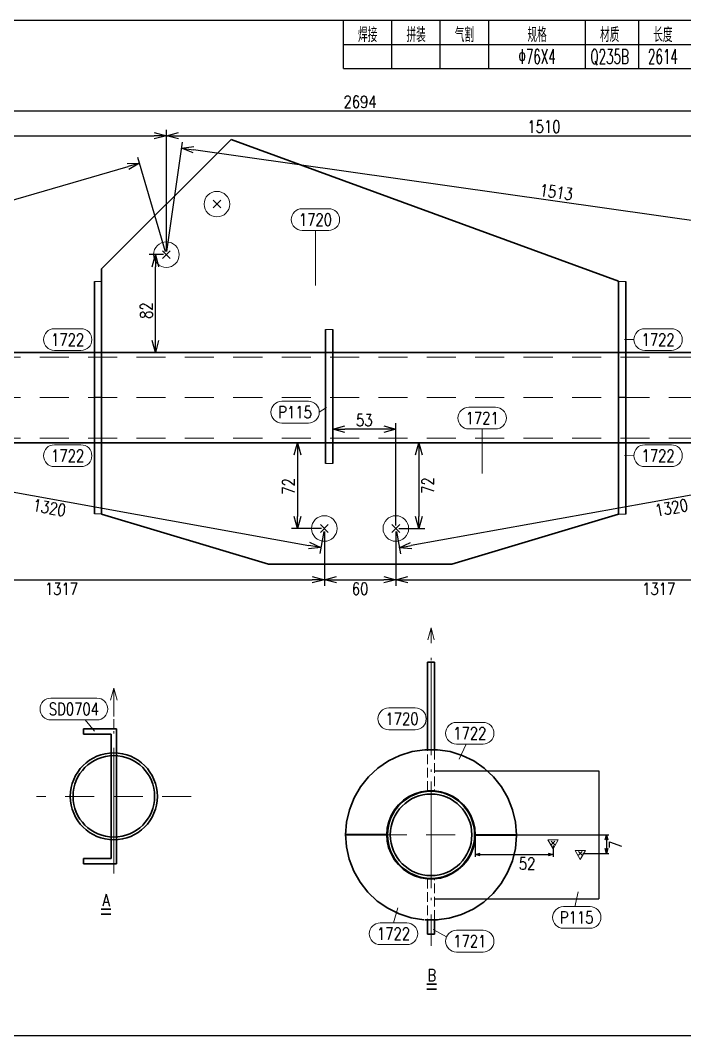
# Model space of a CAD drawing. Extents: x 154981 to 165753, y -86801 to -82885.
# Drawn here: x 159960.3 to 160097.6, y -83946.7 to -83736.7 of the extents above; entities that cross this region are included whole.
import ezdxf
from ezdxf.enums import TextEntityAlignment as Align

# ---------------------------------------------------------------- set-up
doc = ezdxf.new("R2010")
doc.units = 0
doc.header["$MEASUREMENT"] = 0
for name, pattern in [('虚线', [2.75, 2, -0.75]), ('长一点画线', [16.5, 10, -3, 0.5, -3]), ('长虚线', [10, 6, -4])]:
    doc.linetypes.add(name, pattern=pattern)
doc.layers.get('0').update_dxf_attribs({"linetype": 'CONTINUOUS', "lineweight": 25})
doc.layers.get('Defpoints').update_dxf_attribs({"linetype": 'CONTINUOUS'})
doc.layers.add('4', color=7, linetype='CONTINUOUS', lineweight=25)
doc.layers.add('5', color=7, linetype='CONTINUOUS', lineweight=25)
doc.styles.add('DimFont', font='simplex.shx', dxfattribs={"width": 0.8, "bigfont": 'gbhzfs.shx'})
doc.styles.get("Standard").update_dxf_attribs({"font": 'simplex.shx', "width": 0.7, "height": 3, "bigfont": 'gbhzfs.shx'})
doc.dimstyles.new('DHDxfDimStyleOpen30', dxfattribs={"dimtxt": 2.5, "dimasz": 2.5, "dimexe": 1.25, "dimexo": 0.625, "dimtad": 2, "dimtxsty": 'DimFont', "dimblk": 'OPEN30', "dimblk1": 'OPEN30', "dimblk2": 'OPEN30', "dimcen": 2.5, "dimadec": 0, "dimazin": 0, "dimtfac": 1, "dimtmove": 0, "dimatfit": 3, "dimfxl": 0, "dimarcsym": 0})

# ---------------------------------------------------------------- blocks, each defined once
blk = doc.blocks.new('_OPEN30')
at = {"color": 0, "linetype": 'ByBlock', "lineweight": -2}
for p, q in [((-1, 0.268), (0, 0)), ((0, 0), (-1, -0.268)), ((0, 0), (-1, 0))]:
    blk.add_line(p, q, dxfattribs=at)
blk = doc.blocks.new('*D348')
at = {"layer": '5', "color": 3, "linetype": 'Continuous', "lineweight": -2}
for p, q in [((159990.52, -83784.5), (159990.52, -83759.29)), ((159993.02, -83760.54), (160144.07, -83760.54)), ((160146.57, -83806.7), (160146.57, -83759.29))]:
    blk.add_line(p, q, dxfattribs=at)
at = {"layer": 'Defpoints', "color": 0, "linetype": 'Continuous'}
for p in [(160146.57, -83760.54), (159990.52, -83785.13), (160146.57, -83807.33)]:
    blk.add_point(p, dxfattribs=at)
at = {"layer": '5', "color": 3, "linetype": 'Continuous', "lineweight": -2, "xscale": 2.5, "yscale": 2.5, "zscale": 2.5, "rotation": 180}
blk.add_blockref('_OPEN30', (159990.52, -83760.54), dxfattribs=at)
at = {"layer": '5', "color": 3, "linetype": 'Continuous', "lineweight": -2, "xscale": 2.5, "yscale": 2.5, "zscale": 2.5}
blk.add_blockref('_OPEN30', (160146.57, -83760.54), dxfattribs=at)
at = {"layer": '5', "color": 6, "linetype": 'Continuous', "lineweight": 18, "insert": (160068.54, -83758.66), "char_height": 2.5, "attachment_point": 5, "line_spacing_factor": 0.6, "style": 'DimFont'}
blk.add_mtext('1510', dxfattribs=at)
blk = doc.blocks.new('*D349')
at = {"layer": '5', "color": 3, "linetype": 'Continuous', "lineweight": -2}
for p, q in [((159914.5, -83806.7), (159914.5, -83759.29)), ((159917, -83760.54), (159988.02, -83760.54)), ((159990.52, -83784.5), (159990.52, -83759.29))]:
    blk.add_line(p, q, dxfattribs=at)
at = {"layer": 'Defpoints', "color": 0, "linetype": 'Continuous'}
for p in [(159990.52, -83760.54), (159990.52, -83785.13), (159914.5, -83807.33)]:
    blk.add_point(p, dxfattribs=at)
at = {"layer": '5', "color": 3, "linetype": 'Continuous', "lineweight": -2, "xscale": 2.5, "yscale": 2.5, "zscale": 2.5, "rotation": 180}
blk.add_blockref('_OPEN30', (159914.5, -83760.54), dxfattribs=at)
at = {"layer": '5', "color": 3, "linetype": 'Continuous', "lineweight": -2, "xscale": 2.5, "yscale": 2.5, "zscale": 2.5}
blk.add_blockref('_OPEN30', (159990.52, -83760.54), dxfattribs=at)
at = {"layer": '5', "color": 6, "linetype": 'Continuous', "lineweight": 18, "insert": (159952.51, -83758.66), "char_height": 2.5, "attachment_point": 5, "line_spacing_factor": 0.6, "style": 'DimFont'}
blk.add_mtext('1185', dxfattribs=at)
blk = doc.blocks.new('*D350')
at = {"layer": '5', "color": 3, "linetype": 'Continuous', "lineweight": -2}
for p, q in [((160146.57, -83807.95), (160146.57, -83853.61)), ((160037.93, -83842.39), (160037.93, -83853.61)), ((160040.43, -83852.36), (160144.07, -83852.36))]:
    blk.add_line(p, q, dxfattribs=at)
at = {"layer": 'Defpoints', "color": 0, "linetype": 'Continuous'}
for p in [(160146.57, -83807.33), (160037.93, -83841.77), (160146.57, -83852.36)]:
    blk.add_point(p, dxfattribs=at)
at = {"layer": '5', "color": 3, "linetype": 'Continuous', "lineweight": -2, "xscale": 2.5, "yscale": 2.5, "zscale": 2.5, "rotation": 180}
blk.add_blockref('_OPEN30', (160037.93, -83852.36), dxfattribs=at)
at = {"layer": '5', "color": 3, "linetype": 'Continuous', "lineweight": -2, "xscale": 2.5, "yscale": 2.5, "zscale": 2.5}
blk.add_blockref('_OPEN30', (160146.57, -83852.36), dxfattribs=at)
at = {"layer": '5', "color": 6, "linetype": 'Continuous', "lineweight": 18, "insert": (160092.25, -83854.24), "char_height": 2.5, "attachment_point": 5, "line_spacing_factor": 0.6, "style": 'DimFont'}
blk.add_mtext('1317', dxfattribs=at)
blk = doc.blocks.new('*D351')
at = {"layer": '5', "color": 3, "linetype": 'Continuous', "lineweight": -2}
for p, q in [((160023.16, -83842.39), (160023.16, -83853.61)), ((160037.93, -83842.39), (160037.93, -83853.61)), ((160025.66, -83852.36), (160035.43, -83852.36))]:
    blk.add_line(p, q, dxfattribs=at)
at = {"layer": 'Defpoints', "color": 0, "linetype": 'Continuous'}
for p in [(160023.16, -83841.77), (160037.93, -83841.77), (160037.93, -83852.36)]:
    blk.add_point(p, dxfattribs=at)
at = {"layer": '5', "color": 3, "linetype": 'Continuous', "lineweight": -2, "xscale": 2.5, "yscale": 2.5, "zscale": 2.5, "rotation": 180}
blk.add_blockref('_OPEN30', (160023.16, -83852.36), dxfattribs=at)
at = {"layer": '5', "color": 3, "linetype": 'Continuous', "lineweight": -2, "xscale": 2.5, "yscale": 2.5, "zscale": 2.5}
blk.add_blockref('_OPEN30', (160037.93, -83852.36), dxfattribs=at)
at = {"layer": '5', "color": 6, "linetype": 'Continuous', "lineweight": 18, "insert": (160030.54, -83854.24), "char_height": 2.5, "attachment_point": 5, "line_spacing_factor": 0.6, "style": 'DimFont'}
blk.add_mtext('60', dxfattribs=at)
blk = doc.blocks.new('*D352')
at = {"layer": '5', "color": 3, "linetype": 'Continuous', "lineweight": -2}
for p, q in [((159914.5, -83807.95), (159914.5, -83853.61)), ((160023.16, -83842.39), (160023.16, -83853.61)), ((159917, -83852.36), (160020.66, -83852.36))]:
    blk.add_line(p, q, dxfattribs=at)
at = {"layer": 'Defpoints', "color": 0, "linetype": 'Continuous'}
for p in [(159914.5, -83807.33), (160023.16, -83841.77), (160023.16, -83852.36)]:
    blk.add_point(p, dxfattribs=at)
at = {"layer": '5', "color": 3, "linetype": 'Continuous', "lineweight": -2, "xscale": 2.5, "yscale": 2.5, "zscale": 2.5, "rotation": 180}
blk.add_blockref('_OPEN30', (159914.5, -83852.36), dxfattribs=at)
at = {"layer": '5', "color": 3, "linetype": 'Continuous', "lineweight": -2, "xscale": 2.5, "yscale": 2.5, "zscale": 2.5}
blk.add_blockref('_OPEN30', (160023.16, -83852.36), dxfattribs=at)
at = {"layer": '5', "color": 6, "linetype": 'Continuous', "lineweight": 18, "insert": (159968.83, -83854.24), "char_height": 2.5, "attachment_point": 5, "line_spacing_factor": 0.6, "style": 'DimFont'}
blk.add_mtext('1317', dxfattribs=at)
blk = doc.blocks.new('*D353')
at = {"layer": '5', "color": 3, "linetype": 'Continuous', "lineweight": -2}
for p, q in [((159914.5, -83806.7), (159914.5, -83754.16)), ((160146.57, -83806.7), (160146.57, -83754.16)), ((159917, -83755.41), (160144.07, -83755.41))]:
    blk.add_line(p, q, dxfattribs=at)
at = {"layer": 'Defpoints', "color": 0, "linetype": 'Continuous'}
for p in [(160146.57, -83755.41), (159914.5, -83807.33), (160146.57, -83807.33)]:
    blk.add_point(p, dxfattribs=at)
at = {"layer": '5', "color": 3, "linetype": 'Continuous', "lineweight": -2, "xscale": 2.5, "yscale": 2.5, "zscale": 2.5, "rotation": 180}
blk.add_blockref('_OPEN30', (159914.5, -83755.41), dxfattribs=at)
at = {"layer": '5', "color": 3, "linetype": 'Continuous', "lineweight": -2, "xscale": 2.5, "yscale": 2.5, "zscale": 2.5}
blk.add_blockref('_OPEN30', (160146.57, -83755.41), dxfattribs=at)
at = {"layer": '5', "color": 6, "linetype": 'Continuous', "lineweight": 18, "insert": (160030.54, -83753.54), "char_height": 2.5, "attachment_point": 5, "line_spacing_factor": 0.6, "style": 'DimFont'}
blk.add_mtext('2694', dxfattribs=at)
blk = doc.blocks.new('*D354')
at = {"layer": '5', "color": 3, "linetype": 'Continuous', "lineweight": -2}
for p, q in [((159989.89, -83785.13), (159986.99, -83785.13)), ((159988.24, -83802.86), (159988.24, -83787.63)), ((159989.89, -83805.36), (159986.99, -83805.36))]:
    blk.add_line(p, q, dxfattribs=at)
at = {"layer": 'Defpoints', "color": 0, "linetype": 'Continuous'}
for p in [(159988.24, -83785.13), (159990.52, -83785.13), (159990.52, -83805.36)]:
    blk.add_point(p, dxfattribs=at)
at = {"layer": '5', "color": 3, "linetype": 'Continuous', "lineweight": -2, "xscale": 2.5, "yscale": 2.5, "zscale": 2.5}
for p, rotation in [((159988.24, -83785.13), 90), ((159988.24, -83805.36), 270)]:
    blk.add_blockref('_OPEN30', p, dxfattribs=dict(at, rotation=rotation))
at = {"layer": '5', "color": 6, "linetype": 'Continuous', "lineweight": 18, "insert": (159986.37, -83796.71), "char_height": 2.5, "attachment_point": 5, "rotation": 90, "line_spacing_factor": 0.6, "style": 'DimFont'}
blk.add_mtext('82', dxfattribs=at)
blk = doc.blocks.new('*D355')
at = {"layer": '5', "color": 3, "linetype": 'Continuous', "lineweight": -2}
for p, q in [((160038.55, -83824.06), (160043.92, -83824.06)), ((160042.67, -83826.56), (160042.67, -83839.27)), ((160038.55, -83841.77), (160043.92, -83841.77))]:
    blk.add_line(p, q, dxfattribs=at)
at = {"layer": 'Defpoints', "color": 0, "linetype": 'Continuous'}
for p in [(160037.93, -83824.06), (160037.93, -83841.77), (160042.67, -83841.77)]:
    blk.add_point(p, dxfattribs=at)
at = {"layer": '5', "color": 3, "linetype": 'Continuous', "lineweight": -2, "xscale": 2.5, "yscale": 2.5, "zscale": 2.5}
for p, rotation in [((160042.67, -83824.06), 90), ((160042.67, -83841.77), 270)]:
    blk.add_blockref('_OPEN30', p, dxfattribs=dict(at, rotation=rotation))
at = {"layer": '5', "color": 6, "linetype": 'Continuous', "lineweight": 18, "insert": (160044.55, -83832.89), "char_height": 2.5, "attachment_point": 5, "rotation": 90, "line_spacing_factor": 0.6, "style": 'DimFont'}
blk.add_mtext('72', dxfattribs=at)
blk = doc.blocks.new('*D356')
at = {"layer": '5', "color": 3, "linetype": 'Continuous', "lineweight": -2}
for p, q in [((160022.54, -83824.06), (160016.35, -83824.06)), ((160017.6, -83826.56), (160017.6, -83839.27)), ((160022.54, -83841.77), (160016.35, -83841.77))]:
    blk.add_line(p, q, dxfattribs=at)
at = {"layer": 'Defpoints', "color": 0, "linetype": 'Continuous'}
for p in [(160023.16, -83824.06), (160017.6, -83841.77), (160023.16, -83841.77)]:
    blk.add_point(p, dxfattribs=at)
at = {"layer": '5', "color": 3, "linetype": 'Continuous', "lineweight": -2, "xscale": 2.5, "yscale": 2.5, "zscale": 2.5}
for p, rotation in [((160017.6, -83824.06), 90), ((160017.6, -83841.77), 270)]:
    blk.add_blockref('_OPEN30', p, dxfattribs=dict(at, rotation=rotation))
at = {"layer": '5', "color": 6, "linetype": 'Continuous', "lineweight": 18, "insert": (160015.73, -83833.05), "char_height": 2.5, "attachment_point": 5, "rotation": 90, "line_spacing_factor": 0.6, "style": 'DimFont'}
blk.add_mtext('72', dxfattribs=at)
blk = doc.blocks.new('*D357')
at = {"layer": '5', "color": 3, "linetype": 'Continuous', "lineweight": -2}
for p, q in [((159990.61, -83784.51), (159993.83, -83761.85)), ((160147.23, -83784.94), (159996.13, -83763.44)), ((160146.66, -83806.71), (160149.88, -83784.05))]:
    blk.add_line(p, q, dxfattribs=at)
at = {"layer": 'Defpoints', "color": 0, "linetype": 'Continuous'}
for p in [(159993.65, -83763.09), (159990.52, -83785.13), (160146.57, -83807.33)]:
    blk.add_point(p, dxfattribs=at)
at = {"layer": '5', "color": 3, "linetype": 'Continuous', "lineweight": -2, "xscale": 2.5, "yscale": 2.5, "zscale": 2.5}
for p, rotation in [((159993.65, -83763.09), 171.9032247330005), ((160149.71, -83785.29), 351.9032247330005)]:
    blk.add_blockref('_OPEN30', p, dxfattribs=dict(at, rotation=rotation))
at = {"layer": '5', "color": 6, "linetype": 'Continuous', "lineweight": 18, "insert": (160071.09, -83772.21), "char_height": 2.5, "attachment_point": 5, "rotation": 351.9032, "line_spacing_factor": 0.6, "style": 'DimFont'}
blk.add_mtext('1513', dxfattribs=at)
blk = doc.blocks.new('*D358')
at = {"layer": '5', "color": 3, "linetype": 'Continuous', "lineweight": -2}
for p, q in [((159990.34, -83784.53), (159984.64, -83765.01)), ((159911.37, -83787.7), (159982.59, -83766.91)), ((159914.32, -83806.73), (159908.62, -83787.21))]:
    blk.add_line(p, q, dxfattribs=at)
at = {"layer": 'Defpoints', "color": 0, "linetype": 'Continuous'}
for p in [(159984.99, -83766.2), (159990.52, -83785.13), (159914.5, -83807.33)]:
    blk.add_point(p, dxfattribs=at)
at = {"layer": '5', "color": 3, "linetype": 'Continuous', "lineweight": -2, "xscale": 2.5, "yscale": 2.5, "zscale": 2.5}
for p, rotation in [((159984.99, -83766.2), 16.27973343343106), ((159908.97, -83788.41), 196.2797334334311)]:
    blk.add_blockref('_OPEN30', p, dxfattribs=dict(at, rotation=rotation))
at = {"layer": '5', "color": 6, "linetype": 'Continuous', "lineweight": 18, "insert": (159945.92, -83775.66), "char_height": 2.5, "attachment_point": 5, "rotation": 16.2797, "line_spacing_factor": 0.6, "style": 'DimFont'}
blk.add_mtext('1188', dxfattribs=at)
blk = doc.blocks.new('*D359')
at = {"layer": '5', "color": 3, "linetype": 'Continuous', "lineweight": -2}
for p, q in [((160146.68, -83822.71), (160147.52, -83827.31)), ((160144.83, -83826.53), (160041.11, -83845.32)), ((160038.04, -83842.38), (160038.87, -83846.99))]:
    blk.add_line(p, q, dxfattribs=at)
at = {"layer": 'Defpoints', "color": 0, "linetype": 'Continuous'}
for p in [(160146.57, -83822.09), (160037.93, -83841.77), (160038.65, -83845.76)]:
    blk.add_point(p, dxfattribs=at)
at = {"layer": '5', "color": 3, "linetype": 'Continuous', "lineweight": -2, "xscale": 2.5, "yscale": 2.5, "zscale": 2.5}
for p, rotation in [((160147.29, -83826.08), 10.26556684372158), ((160038.65, -83845.76), 190.2655668437216)]:
    blk.add_blockref('_OPEN30', p, dxfattribs=dict(at, rotation=rotation))
at = {"layer": '5', "color": 6, "linetype": 'Continuous', "lineweight": 18, "insert": (160094.89, -83837.48), "char_height": 2.5, "attachment_point": 5, "rotation": 10.2656, "line_spacing_factor": 0.6, "style": 'DimFont'}
blk.add_mtext('1320', dxfattribs=at)
blk = doc.blocks.new('*D360')
at = {"layer": '5', "color": 3, "linetype": 'Continuous', "lineweight": -2}
for p, q in [((159914.39, -83822.71), (159913.56, -83827.29)), ((159916.24, -83826.5), (160019.98, -83845.29)), ((160023.05, -83842.38), (160022.22, -83846.96))]:
    blk.add_line(p, q, dxfattribs=at)
at = {"layer": 'Defpoints', "color": 0, "linetype": 'Continuous'}
for p in [(159914.5, -83822.09), (160023.16, -83841.77), (160022.44, -83845.73)]:
    blk.add_point(p, dxfattribs=at)
at = {"layer": '5', "color": 3, "linetype": 'Continuous', "lineweight": -2, "xscale": 2.5, "yscale": 2.5, "zscale": 2.5}
for p, rotation in [((159913.78, -83826.06), 169.7360520854363), ((160022.44, -83845.73), 349.7360520854363)]:
    blk.add_blockref('_OPEN30', p, dxfattribs=dict(at, rotation=rotation))
at = {"layer": '5', "color": 6, "linetype": 'Continuous', "lineweight": 18, "insert": (159966.34, -83837.48), "char_height": 2.5, "attachment_point": 5, "rotation": 349.7361, "line_spacing_factor": 0.6, "style": 'DimFont'}
blk.add_mtext('1320', dxfattribs=at)
blk = doc.blocks.new('板孔21.5')
at = {"layer": '5', "color": 7, "linetype": 'Continuous', "lineweight": 13}
for p, q in [((-0.3, -0.3), (0.3, 0.3)), ((0.3, -0.3), (-0.3, 0.3))]:
    blk.add_line(p, q, dxfattribs=at)
blk.add_circle((0, 0), 1, dxfattribs=at)
blk = doc.blocks.new('*D775')
at = {"layer": '5', "color": 3, "linetype": 'Continuous', "lineweight": -2}
for p, q in [((160024.88, -83827.71), (160024.88, -83819.99)), ((160035.43, -83821.24), (160027.38, -83821.24)), ((160037.93, -83841.14), (160037.93, -83819.99))]:
    blk.add_line(p, q, dxfattribs=at)
at = {"layer": 'Defpoints', "color": 0, "linetype": 'Continuous'}
for p in [(160024.88, -83821.24), (160024.88, -83828.33), (160037.93, -83841.77)]:
    blk.add_point(p, dxfattribs=at)
at = {"layer": '5', "color": 3, "linetype": 'Continuous', "lineweight": -2, "xscale": 2.5, "yscale": 2.5, "zscale": 2.5, "rotation": 180}
blk.add_blockref('_OPEN30', (160024.88, -83821.24), dxfattribs=at)
at = {"layer": '5', "color": 3, "linetype": 'Continuous', "lineweight": -2, "xscale": 2.5, "yscale": 2.5, "zscale": 2.5}
blk.add_blockref('_OPEN30', (160037.93, -83821.24), dxfattribs=at)
at = {"layer": '5', "color": 6, "linetype": 'Continuous', "lineweight": 18, "insert": (160031.41, -83819.37), "char_height": 2.5, "attachment_point": 5, "style": 'DimFont'}
blk.add_mtext('53', dxfattribs=at)
blk = doc.blocks.new('*D777')
at = {"layer": '5', "color": 3, "linetype": 'Continuous', "lineweight": -2}
for p, q in [((160054.35, -83905.63), (160054.35, -83909.7)), ((160070.41, -83907.31), (160070.41, -83909.7)), ((160055.35, -83909.2), (160069.41, -83909.2))]:
    blk.add_line(p, q, dxfattribs=at)
at = {"layer": 'Defpoints', "color": 0, "linetype": 'Continuous'}
for p in [(160054.35, -83905.13), (160070.41, -83906.81), (160070.41, -83909.2)]:
    blk.add_point(p, dxfattribs=at)
at = {"layer": '5', "color": 3, "linetype": 'Continuous', "lineweight": -2, "rotation": 180}
blk.add_blockref('_OPEN30', (160054.35, -83909.2), dxfattribs=at)
at = {"layer": '5', "color": 3, "linetype": 'Continuous', "lineweight": -2}
blk.add_blockref('_OPEN30', (160070.41, -83909.2), dxfattribs=at)
at = {"layer": '5', "color": 6, "linetype": 'Continuous', "lineweight": 18, "insert": (160065.05, -83911.08), "char_height": 2.5, "attachment_point": 5, "style": 'DimFont'}
blk.add_mtext('52', dxfattribs=at)
blk = doc.blocks.new('*D776')
at = {"layer": '5', "color": 3, "linetype": 'Continuous', "lineweight": -2}
for p, q in [((160056.71, -83905.13), (160081.95, -83905.13)), ((160081.45, -83906.13), (160081.45, -83907.97)), ((160076.55, -83908.97), (160081.95, -83908.97))]:
    blk.add_line(p, q, dxfattribs=at)
at = {"layer": 'Defpoints', "color": 0, "linetype": 'Continuous'}
for p in [(160056.21, -83905.13), (160076.05, -83908.97), (160081.45, -83908.97)]:
    blk.add_point(p, dxfattribs=at)
at = {"layer": '5', "color": 3, "linetype": 'Continuous', "lineweight": -2}
for p, rotation in [((160081.45, -83905.13), 90), ((160081.45, -83908.97), 270)]:
    blk.add_blockref('_OPEN30', p, dxfattribs=dict(at, rotation=rotation))
at = {"layer": '5', "color": 6, "linetype": 'Continuous', "lineweight": 18, "insert": (160083.33, -83907.18), "char_height": 2.5, "attachment_point": 5, "rotation": 90, "style": 'DimFont'}
blk.add_mtext('7', dxfattribs=at)
blk = doc.blocks.new('板孔17.5')
at = {"layer": '5', "color": 7, "linetype": 'Continuous', "lineweight": 13}
for p, q in [((0, 1), (-0.866, -0.5)), ((-0.3, -0.3), (0.3, 0.3)), ((0.3, -0.3), (-0.3, 0.3)), ((0.866, -0.5), (0, 1)), ((-0.866, -0.5), (0.866, -0.5))]:
    blk.add_line(p, q, dxfattribs=at)
at = {"layer": '5', "color": 7, "linetype": 'Continuous', "lineweight": 0}
blk.add_circle((0, 0), 0.1, dxfattribs=at)
blk = doc.blocks.new('CTDHK')
at = {"color": 0, "linetype": 'Continuous'}
for p, q in [((0, 210), (297, 210)), ((297, 0), (0, 0))]:
    blk.add_line(p, q, dxfattribs=at)

msp = doc.modelspace()

# ---------------------------------------------------------------- linework, layer by layer
at = {"color": 3, "linetype": 'Continuous'}
for p, q in [((160045.91755, -83891.86138), (160079.88581, -83891.86138)), ((160079.88581, -83891.86138), (160079.88581, -83918.39129)), ((160045.91755, -83918.39129), (160079.88581, -83918.39129))]:
    msp.add_line(p, q, dxfattribs=at)
at = {"layer": '4', "color": 1, "linetype": 'Continuous', "lineweight": 25}
for p, q in [((160027.11666, -83746.66733), (160027.11666, -83736.66733)), ((160037.11666, -83746.66733), (160037.11666, -83736.66733)), ((160047.11666, -83746.66733), (160047.11666, -83736.66733)), ((160057.11666, -83746.66733), (160057.11666, -83736.66733)), ((160077.11666, -83746.66733), (160077.11666, -83736.66733)), ((160088.11666, -83746.66733), (160088.11666, -83736.66733)), ((160027.11666, -83741.66733), (160174.11666, -83741.66733)), ((160027.11666, -83746.66733), (160174.11666, -83746.66733))]:
    msp.add_line(p, q, dxfattribs=at)
at = {"layer": '4', "color": 1, "linetype": 'Continuous', "lineweight": 18}
msp.add_lwpolyline([(159877.11666, -83736.66733), (159877.11666, -83946.66733), (160174.11666, -83946.66733), (160174.11666, -83736.66733)], close=True, dxfattribs=at)
at = {"layer": '5', "color": 7, "linetype": 'Continuous', "lineweight": 35}
for p, q in [((159977.11957, -83788.08506), (160003.91876, -83761.28586)), ((160003.91876, -83761.28586), (160083.94817, -83790.59219)), ((159977.11957, -83805.35833), (159977.11957, -83788.08506)), ((159975.64295, -83790.65962), (159975.64295, -83814.71023)), ((159977.11957, -83814.71023), (159977.11957, -83790.65962)), ((160083.94817, -83790.59219), (160083.94817, -83805.35833)), ((160083.94817, -83814.71023), (160083.94817, -83790.65962)), ((160085.42478, -83790.65962), (160085.42478, -83814.71023)), ((160023.40696, -83800.60524), (160023.40696, -83828.33422)), ((160024.88357, -83828.33422), (160024.88357, -83800.60524)), ((159924.34384, -83805.35833), (160136.72651, -83805.35833)), ((160083.94817, -83805.35833), (159977.11957, -83805.35833)), ((159975.66308, -83814.60749), (159975.66308, -83838.73958)), ((159977.13969, -83838.73958), (159977.13969, -83814.60749)), ((160083.94817, -83838.77918), (160083.94817, -83814.60749)), ((160085.42478, -83814.60749), (160085.42478, -83838.77918)), ((160136.72651, -83824.06212), (159924.34384, -83824.06212)), ((159977.13969, -83838.82681), (159977.13969, -83824.06212)), ((159977.13969, -83824.06212), (160083.94817, -83824.06212)), ((160083.94817, -83824.06212), (160083.94817, -83838.82681)), ((160011.59404, -83849.15238), (159977.13969, -83838.82681)), ((160083.94817, -83838.82681), (160049.49382, -83849.15238)), ((160049.49382, -83849.15238), (160011.59404, -83849.15238)), ((160044.49804, -83869.44806), (160045.91536, -83869.44806)), ((160044.49804, -83887.53001), (160044.49804, -83869.44806)), ((160045.91536, -83869.44806), (160045.91536, -83887.53001)), ((159973.4166, -83884.33962), (159973.4166, -83883.20576)), ((159973.4166, -83883.20576), (159980.21975, -83883.20576)), ((159979.0859, -83884.33962), (159973.4166, -83884.33962)), ((159979.0859, -83909.99317), (159979.0859, -83884.33962)), ((159980.21975, -83883.20576), (159980.21975, -83911.12702)), ((160038.76001, -83888.70044), (160041.28017, -83887.92308)), ((160041.28017, -83887.92308), (160043.88804, -83887.53001)), ((160043.88804, -83887.53001), (160046.52536, -83887.53001)), ((160046.52536, -83887.53001), (160049.13323, -83887.92308)), ((160049.13323, -83887.92308), (160051.65339, -83888.70044)), ((160034.2048, -83891.33039), (160036.38386, -83889.84474)), ((160036.38386, -83889.84474), (160038.76001, -83888.70044)), ((160051.65339, -83888.70044), (160054.02953, -83889.84474)), ((160054.02953, -83889.84474), (160056.20859, -83891.33039)), ((160032.27151, -83893.12423), (160034.2048, -83891.33039)), ((160056.20859, -83891.33039), (160058.14189, -83893.12423)), ((160030.62716, -83895.18617), (160032.27151, -83893.12423)), ((160058.14189, -83893.12423), (160059.78623, -83895.18617)), ((160029.3085, -83897.47016), (160030.62716, -83895.18617)), ((160041.86685, -83896.61654), (160040.63583, -83897.20936)), ((160043.17247, -83896.2138), (160041.86685, -83896.61654)), ((160044.52354, -83896.01016), (160043.17247, -83896.2138)), ((160044.49804, -83896.12633), (160044.49804, -83896.01401)), ((160045.91536, -83896.12633), (160044.49804, -83896.12633)), ((160045.88986, -83896.01016), (160044.52354, -83896.01016)), ((160047.24093, -83896.2138), (160045.88986, -83896.01016)), ((160045.91536, -83896.01401), (160045.91536, -83896.12633)), ((160048.54655, -83896.61654), (160047.24093, -83896.2138)), ((160049.77756, -83897.20936), (160048.54655, -83896.61654)), ((160059.78623, -83895.18617), (160061.1049, -83897.47016)), ((160028.34498, -83899.92518), (160029.3085, -83897.47016)), ((160038.50533, -83898.90838), (160037.65345, -83899.97661)), ((160039.50692, -83897.97904), (160038.50533, -83898.90838)), ((160040.63583, -83897.20936), (160039.50692, -83897.97904)), ((160050.90648, -83897.97904), (160049.77756, -83897.20936)), ((160051.90806, -83898.90838), (160050.90648, -83897.97904)), ((160052.75995, -83899.97661), (160051.90806, -83898.90838)), ((160061.1049, -83897.47016), (160062.06842, -83899.92518)), ((160027.75812, -83902.49638), (160028.34498, -83899.92518)), ((160036.97028, -83901.15988), (160036.47111, -83902.43176)), ((160037.65345, -83899.97661), (160036.97028, -83901.15988)), ((160053.44311, -83901.15988), (160052.75995, -83899.97661)), ((160053.94229, -83902.43176), (160053.44311, -83901.15988)), ((160062.06842, -83899.92518), (160062.65528, -83902.49638)), ((160027.56103, -83905.12633), (160027.75812, -83902.49638)), ((160036.47111, -83902.43176), (160036.16707, -83903.76383)), ((160054.24633, -83903.76383), (160053.94229, -83902.43176)), ((160062.65528, -83902.49638), (160062.85237, -83905.12633)), ((160036.06497, -83905.12633), (160027.56103, -83905.12633)), ((160027.56179, -83904.96222), (160036.06536, -83905.04131)), ((160027.73441, -83907.59389), (160027.56179, -83904.96222)), ((160036.16707, -83903.76383), (160036.06497, -83905.12633)), ((160036.06536, -83905.04131), (160036.15479, -83906.40471)), ((160054.23326, -83906.57285), (160054.34804, -83905.21136)), ((160054.34843, -83905.12633), (160054.24633, -83903.76383)), ((160054.34804, -83905.21136), (160062.8516, -83905.29045)), ((160062.85237, -83905.12633), (160054.34843, -83905.12633)), ((160062.8516, -83905.29045), (160062.63007, -83907.91845)), ((160028.29733, -83910.17044), (160027.73441, -83907.59389)), ((160036.15479, -83906.40471), (160036.44642, -83907.73954)), ((160053.91685, -83907.90204), (160054.23326, -83906.57285)), ((160036.44642, -83907.73954), (160036.93375, -83909.01601)), ((160036.93375, -83909.01601), (160037.60588, -83910.20558)), ((160052.71173, -83910.34608), (160053.40587, -83909.16921)), ((160053.40587, -83909.16921), (160053.91685, -83907.90204)), ((160062.63007, -83907.91845), (160062.01932, -83910.48408)), ((159973.4166, -83909.99317), (159979.0859, -83909.99317)), ((159973.4166, -83911.12702), (159973.4166, -83909.99317)), ((159980.21975, -83911.12702), (159973.4166, -83911.12702)), ((160029.23798, -83912.63431), (160028.29733, -83910.17044)), ((160037.60588, -83910.20558), (160038.44779, -83911.2817)), ((160038.44779, -83911.2817), (160039.44069, -83912.22031)), ((160050.83976, -83912.32633), (160051.84994, -83911.40635)), ((160051.84994, -83911.40635), (160052.71173, -83910.34608)), ((160062.01932, -83910.48408), (160061.033, -83912.93003)), ((160030.53534, -83914.93047), (160029.23798, -83912.63431)), ((160039.44069, -83912.22031), (160040.5624, -83913.00045)), ((160040.5624, -83913.00045), (160041.78785, -83913.6047)), ((160041.78785, -83913.6047), (160043.08967, -83914.01956)), ((160047.15795, -83914.0574), (160048.46726, -83913.66683)), ((160048.46726, -83913.66683), (160049.70373, -83913.08548)), ((160049.70373, -83913.08548), (160050.83976, -83912.32633)), ((160061.033, -83912.93003), (160059.69316, -83915.20166)), ((160032.16044, -83917.00761), (160030.53534, -83914.93047)), ((160043.08967, -83914.01956), (160044.43878, -83914.23576)), ((160045.91536, -83914.12633), (160044.49804, -83914.12633)), ((160044.49804, -83914.12633), (160044.49804, -83914.23866)), ((160044.52354, -83914.2425), (160045.88986, -83914.2425)), ((160045.80505, -83914.24846), (160047.15795, -83914.0574)), ((160045.91536, -83914.23866), (160045.91536, -83914.12633)), ((160059.69316, -83915.20166), (160058.0297, -83917.24822)), ((160034.07697, -83918.81935), (160032.16044, -83917.00761)), ((160058.0297, -83917.24822), (160056.07981, -83919.024)), ((160036.24212, -83920.32521), (160034.07697, -83918.81935)), ((160056.07981, -83919.024), (160053.88702, -83920.48933)), ((160038.60752, -83921.49156), (160036.24212, -83920.32521)), ((160041.12034, -83922.29233), (160038.60752, -83921.49156)), ((160043.72444, -83922.70964), (160041.12034, -83922.29233)), ((160051.50034, -83921.61147), (160048.97306, -83922.36536)), ((160053.88702, -83920.48933), (160051.50034, -83921.61147)), ((160046.52536, -83922.72266), (160043.88804, -83922.72266)), ((160044.49804, -83922.72266), (160044.49804, -83925.67152)), ((160045.91536, -83925.67152), (160045.91536, -83922.72266)), ((160048.97306, -83922.36536), (160046.36165, -83922.73417)), ((160044.49804, -83925.67152), (160045.91536, -83925.67152))]:
    msp.add_line(p, q, dxfattribs=at)
at = {"layer": '5', "color": 3, "linetype": 'Continuous', "lineweight": 18}
for p, q in [((160018.55711, -83775.64233), (160024.05711, -83775.64233)), ((160018.55711, -83780.14233), (160024.05711, -83780.14233)), ((160021.31329, -83791.54046), (160021.30711, -83780.14233)), ((159967.36666, -83800.46023), (159972.86666, -83800.46023)), ((160089.36666, -83800.46023), (160094.86666, -83800.46023)), ((160085.18114, -83802.70188), (160087.11666, -83802.71023)), ((159967.36666, -83804.96023), (159972.86666, -83804.96023)), ((160089.36666, -83804.96023), (160094.86666, -83804.96023)), ((160014.36666, -83815.46023), (160019.86666, -83815.46023)), ((160023.6291, -83816.73521), (160022.11666, -83817.71023)), ((160053.01397, -83816.68287), (160058.51397, -83816.68287)), ((160014.36666, -83819.96023), (160019.86666, -83819.96023)), ((160053.01397, -83821.18287), (160058.51397, -83821.18287)), ((160055.80014, -83830.37567), (160055.76397, -83821.18287)), ((159967.36666, -83824.46023), (159972.86666, -83824.46023)), ((160089.36666, -83824.46023), (160094.86666, -83824.46023)), ((160085.18114, -83826.70465), (160087.11666, -83826.71023)), ((159967.36666, -83828.96023), (159972.86666, -83828.96023)), ((160089.36666, -83828.96023), (160094.86666, -83828.96023)), ((159976.15171, -83876.85339), (159966.65171, -83876.85339)), ((160036.4567, -83878.87633), (160041.9567, -83878.87633)), ((159976.15171, -83881.35339), (159966.65171, -83881.35339)), ((159975.66968, -83883.69443), (159973.71953, -83881.35851)), ((160050.4567, -83881.87633), (160055.9567, -83881.87633)), ((160036.4567, -83883.37633), (160041.9567, -83883.37633)), ((160050.4567, -83886.37633), (160055.9567, -83886.37633)), ((160051.04006, -83889.49027), (160052.44263, -83886.37633)), ((160074.9055, -83920.01537), (160075.61774, -83916.93103)), ((160078.06156, -83919.95569), (160072.56156, -83919.95569)), ((160038.34873, -83920.23842), (160037.46967, -83923.32354)), ((160034.69874, -83923.32354), (160040.19874, -83923.32354)), ((160045.61164, -83924.68358), (160048.40763, -83926.19691)), ((160050.4567, -83924.87633), (160055.9567, -83924.87633)), ((160078.06156, -83924.45569), (160072.56156, -83924.45569)), ((160034.69874, -83927.82354), (160040.19874, -83927.82354)), ((160050.4567, -83929.37633), (160055.9567, -83929.37633))]:
    msp.add_line(p, q, dxfattribs=at)
at = {"layer": '5', "color": 7, "linetype": '虚线', "lineweight": 18}
for p, q in [((159977.11957, -83790.65962), (159975.64295, -83790.65962)), ((160083.94817, -83790.65962), (160085.42478, -83790.65962)), ((160024.88357, -83800.60524), (160023.40696, -83800.60524)), ((159975.64295, -83814.71023), (159977.11957, -83814.71023)), ((159977.13969, -83814.60749), (159975.66308, -83814.60749)), ((160083.94817, -83814.60749), (160085.42478, -83814.60749)), ((160085.42478, -83814.71023), (160083.94817, -83814.71023)), ((160023.40696, -83828.33422), (160024.88357, -83828.33422)), ((159975.66308, -83838.73958), (159977.13969, -83838.73958)), ((160085.42478, -83838.77918), (160083.94817, -83838.77918)), ((160044.49804, -83896.01401), (160044.49804, -83887.53001)), ((160045.91536, -83887.53001), (160045.91536, -83896.01401)), ((160044.49804, -83914.23866), (160044.49804, -83922.72266)), ((160045.91536, -83922.72266), (160045.91536, -83914.23866))]:
    msp.add_line(p, q, dxfattribs=at)
at = {"layer": '5', "color": 7, "linetype": '长虚线', "lineweight": 18}
for p, q in [((159924.34384, -83806.35833), (160136.72651, -83806.35833)), ((159924.34384, -83823.06212), (160136.72651, -83823.06212))]:
    msp.add_line(p, q, dxfattribs=at)
at = {"layer": '5', "color": 56, "linetype": '长虚线', "lineweight": 18}
msp.add_line((159924.34384, -83814.71023), (160136.72651, -83814.71023), dxfattribs=at)
at = {"layer": '5', "color": 7, "linetype": '长一点画线', "lineweight": 18}
for p, q in [((160045.2067, -83862.29122), (160044.53683, -83864.79122)), ((160045.2067, -83862.29122), (160044.53683, -83864.79122)), ((160045.2067, -83862.29122), (160045.87657, -83864.79122)), ((160045.2067, -83862.29122), (160045.87657, -83864.79122)), ((160045.2067, -83882.01764), (160045.2067, -83862.29122)), ((159979.65282, -83874.75901), (159978.98295, -83877.25901)), ((159979.65282, -83874.75901), (159978.98295, -83877.25901)), ((159979.65282, -83874.75901), (159980.3227, -83877.25901)), ((159979.65282, -83874.75901), (159980.3227, -83877.25901)), ((159979.65282, -83897.16639), (159979.65282, -83874.75901)), ((160045.2067, -83905.12633), (160045.2067, -83928.08644))]:
    msp.add_line(p, q, dxfattribs=at)
at = {"layer": '5', "color": 240, "linetype": '长一点画线', "lineweight": 18}
for p, q in [((160045.2067, -83905.12633), (160045.2067, -83869.44806)), ((159979.65282, -83897.16639), (159979.65282, -83883.20576)), ((159979.65282, -83897.16639), (159979.65282, -83911.12702)), ((160045.2067, -83905.12633), (160045.2067, -83926.33813))]:
    msp.add_line(p, q, dxfattribs=at)
at = {"layer": '5', "color": 240, "linetype": '长虚线', "lineweight": 18}
for p, q in [((159979.65282, -83913.12702), (159979.65282, -83881.20576)), ((160045.2067, -83894.12633), (160045.2067, -83916.12633)), ((159995.61345, -83897.16639), (159963.69219, -83897.16639)), ((160034.2067, -83905.12633), (160056.2067, -83905.12633))]:
    msp.add_line(p, q, dxfattribs=at)
at = {"layer": '5', "color": 3, "linetype": 'Continuous', "lineweight": 35}
for p, q in [((159979.06507, -83920.50978), (159977.06507, -83920.50978)), ((159979.06507, -83921.50978), (159977.06507, -83921.50978)), ((160044.36459, -83936.02836), (160046.36459, -83936.02836)), ((160044.36459, -83937.02836), (160046.36459, -83937.02836))]:
    msp.add_line(p, q, dxfattribs=at)
at = {"layer": '5', "color": 7, "linetype": 'Continuous', "lineweight": 35}
for centre, radius in [((159979.65282, -83897.16639), 9), ((159979.65282, -83897.16639), 9), ((159979.65282, -83897.16639), 8.43307), ((159979.65282, -83897.16639), 8.43307), ((160045.2067, -83905.12633), 9), ((160045.2067, -83905.12633), 9), ((160045.2067, -83905.12633), 8.43307), ((160045.2067, -83905.12633), 8.43307)]:
    msp.add_circle(centre, radius, dxfattribs=at)
at = {"layer": '5', "color": 3, "linetype": 'Continuous', "lineweight": 18}
for centre, start, end in [((160018.55711, -83777.89233), 90, 270), ((160024.05711, -83777.89233), 270, 90), ((159967.36666, -83802.71023), 90, 270), ((159972.86666, -83802.71023), 270, 90), ((160089.36666, -83802.71023), 90, 270), ((160094.86666, -83802.71023), 270, 90), ((160014.36666, -83817.71023), 90, 270), ((160019.86666, -83817.71023), 270, 90), ((160053.01397, -83818.93287), 90, 270), ((160058.51397, -83818.93287), 270, 90), ((159967.36666, -83826.71023), 90, 270), ((159972.86666, -83826.71023), 270, 90), ((160089.36666, -83826.71023), 90, 270), ((160094.86666, -83826.71023), 270, 90), ((159966.65171, -83879.10339), 90, 270), ((159976.15171, -83879.10339), 270, 90), ((160036.4567, -83881.12633), 90, 270), ((160041.9567, -83881.12633), 270, 90), ((160050.4567, -83884.12633), 90, 270), ((160055.9567, -83884.12633), 270, 90), ((160072.56156, -83922.20569), 90, 270), ((160078.06156, -83922.20569), 270, 90), ((160034.69874, -83925.57354), 90, 270), ((160040.19874, -83925.57354), 270, 90), ((160050.4567, -83927.12633), 90, 270), ((160055.9567, -83927.12633), 270, 90)]:
    msp.add_arc(centre, 2.25, start, end, dxfattribs=at)

# ---------------------------------------------------------------- block references
at = {"color": 2, "linetype": 'Continuous'}
msp.add_blockref('CTDHK', (159877.11666, -83946.66733), dxfattribs=at)
at = {"layer": '5', "color": 7, "linetype": 'Continuous', "lineweight": 35, "rotation": 180}
for name, p, xscale, yscale, zscale in [('板孔21.5', (160000.96041, -83774.68546), -2.646000000007916, 2.645999999993364, 2.646), ('板孔21.5', (159990.51916, -83785.1267), -2.646000000007916, 2.645999999993364, 2.646), ('板孔21.5', (160023.16086, -83841.76975), -2.646000000007916, 2.645999999993364, 2.646), ('板孔21.5', (160037.927, -83841.76975), -2.646000000007916, 2.645999999993364, 2.646), ('板孔17.5', (160070.40668, -83906.81125), 1.239999999990687, 1.239999999990687, 1.24), ('板孔17.5', (160076.05306, -83908.966), 1.239999999990687, 1.239999999990687, 1.24)]:
    msp.add_blockref(name, p, dxfattribs=dict(at, xscale=xscale, yscale=yscale, zscale=zscale))

# ---------------------------------------------------------------- texts
at = {"layer": '4', "color": 1, "linetype": 'Continuous', "lineweight": 25}
for s, width, p in [('焊接', 0.7, (160032.11666, -83739.66733)), ('拼装', 0.7, (160042.11666, -83739.66733)), ('气割', 0.7, (160052.11666, -83739.66733)), ('规格', 0.7, (160067.11666, -83739.66733)), ('材质', 0.7, (160082.11666, -83739.66733)), ('长度', 0.7, (160093.11666, -83739.66733)), ('Φ76X4', 0.6, (160067.11666, -83744.16733)), ('Q235B', 0.6, (160082.11666, -83744.16733)), ('2614', 0.6, (160093.11666, -83744.16733))]:
    msp.add_text(s, height=3, dxfattribs=dict(at, width=width)).set_placement(p, align=Align.MIDDLE_CENTER)
at = {"layer": '5', "color": 6, "linetype": 'Continuous', "lineweight": 18, "width": 0.8}
for s, p in [('1720', (160021.30711, -83777.89233)), ('1722', (159970.11666, -83802.71023)), ('1722', (160092.11666, -83802.71023)), ('P115', (160017.11666, -83817.71023)), ('1721', (160055.76397, -83818.93287)), ('1722', (159970.11666, -83826.71023)), ('1722', (160092.11666, -83826.71023)), ('SD0704', (159971.40171, -83879.10339)), ('1720', (160039.2067, -83881.12633)), ('1722', (160053.2067, -83884.12633)), ('P115', (160075.31156, -83922.20569)), ('1722', (160037.44874, -83925.57354)), ('1721', (160053.2067, -83927.12633))]:
    msp.add_text(s, height=2.5, dxfattribs=at).set_placement(p, align=Align.MIDDLE_CENTER)
for s, p in [('A', (159978.06507, -83917.38478)), ('B', (160045.36459, -83932.90336))]:
    msp.add_text(s, height=2.5, dxfattribs=at).set_placement(p, align=Align.TOP_CENTER)

# ---------------------------------------------------------------- dimensions: what is measured, and where the dimension line sits
at = {"layer": '5', "color": 3, "linetype": 'Continuous', "lineweight": 18}
for base, p1, p2, text, override, picture, middle in [((160146.57061, -83755.41086), (159914.49974, -83807.32715), (160146.57061, -83807.32715), '2694', {"dimtxt": 2.5, "dimclrd": 3, "dimclre": 3, "dimclrt": 6}, '*D353', (160030.53518, -83755.41086)), ((159990.51916, -83760.53586), (159914.49974, -83807.32715), (159990.51916, -83785.1267), '1185', {"dimtxt": 2.5, "dimclrd": 3, "dimclre": 3, "dimclrt": 6}, '*D349', (159952.50945, -83760.53586)), ((160146.57061, -83760.53586), (159990.51916, -83785.1267), (160146.57061, -83807.32715), '1510', {"dimtxt": 2.5, "dimclrd": 3, "dimclre": 3, "dimclrt": 6}, '*D348', (160068.54489, -83760.53586)), ((160023.16086, -83852.36326), (159914.49974, -83807.32715), (160023.16086, -83841.76975), '1317', {"dimtxt": 2.5, "dimclrd": 3, "dimclre": 3, "dimclrt": 6}, '*D352', (159968.8303, -83852.36326)), ((160146.57061, -83852.36326), (160037.927, -83841.76975), (160146.57061, -83807.32715), '1317', {"dimtxt": 2.5, "dimclrd": 3, "dimclre": 3, "dimclrt": 6}, '*D350', (160092.24881, -83852.36326)), ((160037.927, -83852.36326), (160023.16086, -83841.76975), (160037.927, -83841.76975), '60', {"dimtxt": 2.5, "dimclrd": 3, "dimclre": 3, "dimclrt": 6}, '*D351', (160030.54393, -83852.36326)), ((160070.40668, -83909.20153), (160054.34843, -83905.12633), (160070.40668, -83906.81125), '52', {"dimasz": 1, "dimexe": 0.5, "dimexo": 0.5, "dimclrd": 3, "dimclre": 3, "dimclrt": 6}, '*D777', (160065.05184, -83909.20153))]:
    dim = msp.add_linear_dim(base=base, p1=p1, p2=p2, text=text, dimstyle='DHDxfDimStyleOpen30', override=override, dxfattribs=at)
    dim.commit()
    dim.dimension.update_dxf_attribs({"geometry": picture, "text_midpoint": middle, "dimtype": 160})
for base, p1, p2, angle, text, override, picture, middle, dimtype in [((159993.65396, -83763.09155), (160146.57061, -83807.32715), (159990.51916, -83785.1267), 171.9032247, '1513', {"dimtxt": 2.5, "dimclrd": 3, "dimclre": 3, "dimclrt": 6}, '*D357', (160070.82585, -83774.0703), 161), ((159984.99333, -83766.20497), (159914.49974, -83807.32715), (159990.51916, -83785.1267), 16.2797334, '1188', {"dimtxt": 2.5, "dimclrd": 3, "dimclre": 3, "dimclrt": 6}, '*D358', (159946.44567, -83777.4623), 161), ((159988.24166, -83785.1267), (159990.51916, -83805.35833), (159990.51916, -83785.1267), 90, '82', {"dimtxt": 2.5, "dimclrd": 3, "dimclre": 3, "dimclrt": 6}, '*D354', (159988.24166, -83796.71023), 161), ((160022.443, -83845.73403), (159914.49974, -83822.0933), (160023.16086, -83841.76975), 349.7360521, '1320', {"dimtxt": 2.5, "dimclrd": 3, "dimclre": 3, "dimclrt": 6}, '*D360', (159966.67349, -83835.63524), 161), ((160038.64988, -83845.76109), (160146.57061, -83822.0933), (160037.927, -83841.76975), 190.2655668, '1320', {"dimtxt": 2.5, "dimclrd": 3, "dimclre": 3, "dimclrt": 6}, '*D359', (160094.55976, -83835.63525), 161), ((160017.60455, -83841.76975), (160023.16086, -83824.06212), (160023.16086, -83841.76975), 270, '72', {"dimtxt": 2.5, "dimclrd": 3, "dimclre": 3, "dimclrt": 6}, '*D356', (160017.60455, -83833.05049), 161), ((160042.67465, -83841.76975), (160037.927, -83824.06212), (160037.927, -83841.76975), 270, '72', {"dimtxt": 2.5, "dimclrd": 3, "dimclre": 3, "dimclrt": 6}, '*D355', (160042.67465, -83832.89338), 161), ((160081.45494, -83908.966), (160056.2067, -83905.12633), (160076.05306, -83908.966), 270, '7', {"dimasz": 1, "dimexe": 0.5, "dimexo": 0.5, "dimclrd": 3, "dimclre": 3, "dimclrt": 6}, '*D776', (160081.45494, -83907.18188), 160)]:
    dim = msp.add_linear_dim(base=base, p1=p1, p2=p2, angle=angle, text=text, dimstyle='DHDxfDimStyleOpen30', override=override, dxfattribs=at)
    dim.commit()
    dim.dimension.update_dxf_attribs({"geometry": picture, "text_midpoint": middle, "dimtype": dimtype})
dim = msp.add_linear_dim(base=(160024.88357, -83821.24488), p1=(160037.927, -83841.76975), p2=(160024.88357, -83828.33422), text='53', dimstyle='DHDxfDimStyleOpen30', override={"dimclrd": 3, "dimclre": 3, "dimclrt": 6}, dxfattribs=at)
dim.commit()
dim.dimension.update_dxf_attribs({"geometry": '*D775', "text_midpoint": (160031.40529, -83819.36988)})

doc.saveas('drawing.dxf')
